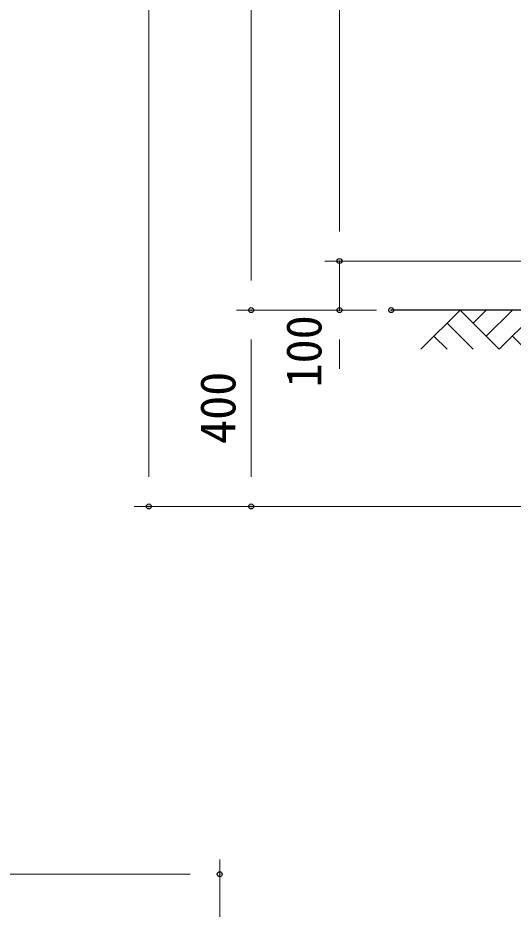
# Model space of a CAD drawing. Units: millimetres, scale not verified. Extents: x -6300 to 6300, y -4455 to 4455.
# Drawn here: x 1693 to 2702, y -2219 to -402 of the extents above; entities that cross this region are included whole.
import ezdxf
from ezdxf.enums import TextEntityAlignment as Align

# ---------------------------------------------------------------- set-up
doc = ezdxf.new("R2010")
doc.units = ezdxf.units.MM
doc.header["$LTSCALE"] = 20
doc.header["$PDMODE"] = 32
doc.header["$PDSIZE"] = 10
for name, color, linetype, lineweight in [('0-6_D-DCR-HCH', 7, 'Continuous', 13), ('0-7_D-BGD', 7, 'Continuous', 25), ('0-8_D-STR-DIM', 7, 'Continuous', 13)]:
    doc.layers.add(name, color=color, linetype=linetype, lineweight=lineweight)
doc.layers.add('0-A_Defpoints', color=8, linetype='Continuous')
doc.styles.add('ＭＳ ゴシック', font='')
doc.styles.get('ＭＳ ゴシック').set_extended_font_data('MS Gothic')

msp = doc.modelspace()

# ---------------------------------------------------------------- linework, layer by layer
at = {"layer": '0-6_D-DCR-HCH'}
for p, q in [((2593.57, -997.97), (2513.76, -1077.79)), ((2593.57, -997.97), (2673.39, -1077.79)), ((2620.18, -1024.57), (2646.79, -997.97)), ((2646.79, -1051.18), (2700, -997.97)), ((2673.39, -1077.79), (2753.21, -997.97)), ((2566.97, -1024.57), (2620.42, -1077.79)), ((2540.36, -1051.18), (2567.09, -1077.79)), ((2700, -1051.18), (2726.73, -1077.79))]:
    msp.add_line(p, q, dxfattribs=at)
at = {"layer": '0-7_D-BGD'}
msp.add_line((2753.21, -997.97), (2453.21, -997.97), dxfattribs=at)
at = {"layer": '0-8_D-STR-DIM'}
for p, q in [((1960.1, 742.03), (1960.1, -1337.97)), ((2348.1, 742.03), (2348.1, -837.97)), ((2168.1, 592.03), (2168.1, -937.97)), ((2348.1, -837.97), (2348.1, -777.97)), ((2973.21, -897.97), (2318.1, -897.97)), ((2973.21, -897.97), (2318.1, -897.97)), ((2348.1, -897.97), (2348.1, -997.97)), ((2423.21, -997.97), (2138.1, -997.97)), ((2423.21, -997.97), (2138.1, -997.97)), ((2423.21, -997.97), (2318.1, -997.97)), ((2168.1, -1057.97), (2168.1, -1337.97)), ((2348.1, -1057.97), (2348.1, -1117.97)), ((2825.21, -1397.97), (1930.1, -1397.97)), ((2825.21, -1397.97), (2138.1, -1397.97)), ((2104.21, -2690.46), (2104.21, -2117.48)), ((-5235.79, -2147.48), (2044.21, -2147.48))]:
    msp.add_line(p, q, dxfattribs=at)
at = {"layer": '0-A_Defpoints'}
for p in [(2348.1, -897.97), (2168.1, -997.97), (2348.1, -997.97), (2453.21, -997.97), (2453.21, -997.97), (1960.1, -1397.97), (2168.1, -1397.97), (2104.21, -2147.48)]:
    msp.add_point(p, dxfattribs=at)

# ---------------------------------------------------------------- texts
at = {"layer": '0-8_D-STR-DIM', "style": 'ＭＳ ゴシック'}
for s, p in [('100', (2333.05, -1155.69)), ('400', (2157.98, -1270.72))]:
    msp.add_text(s, height=72.14, rotation=90, dxfattribs=at).set_placement(p, align=Align.BOTTOM_LEFT)

doc.saveas('drawing.dxf')
